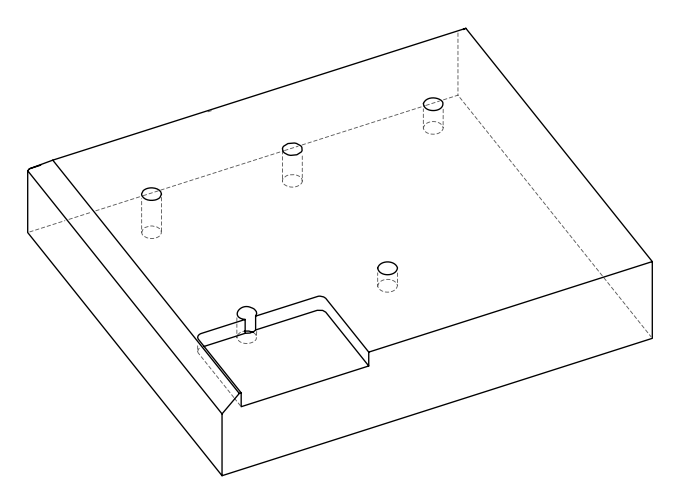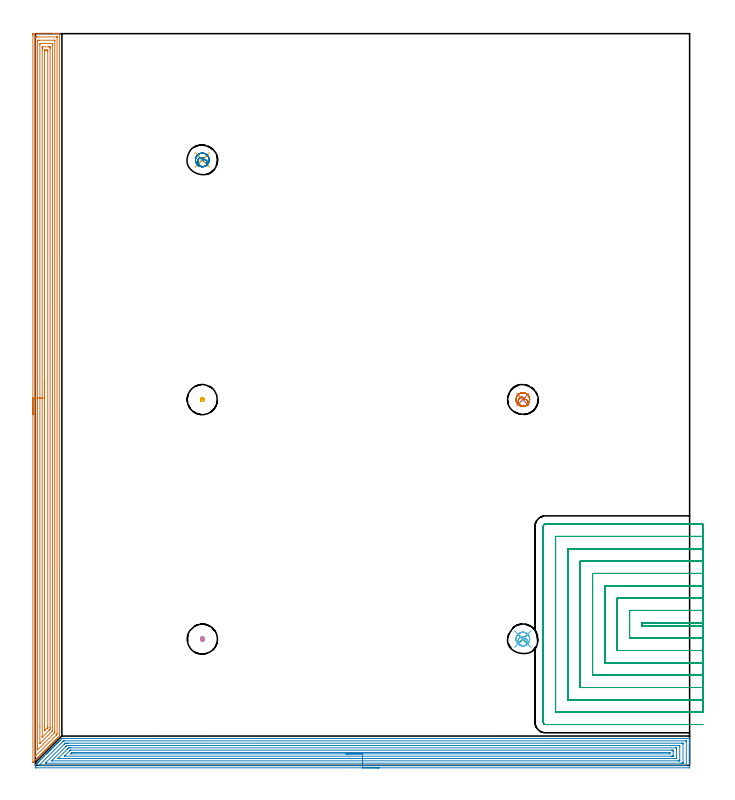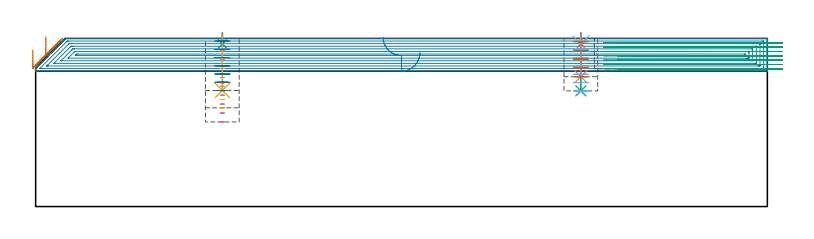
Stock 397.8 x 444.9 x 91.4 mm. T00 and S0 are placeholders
(PLAN: 14 operations, 5 tool changes, 87.5 min)
(1 AREA_MILL | FG_CHAMFER_SURFACE | UGT0205_001 | 21.2 min | 57630 mm3)
(2 AREA_MILL_1 | FG_CHAMFER_SURFACE_1 | UGT0205_001 | 22.11 min | 61441 mm3)
(3 MILL_OPEN_POCKET | POCKET_OPEN | NXT0201_010 | Follow Part, ap 2.5, ae 75% | 39.33 min | 204282 mm3)
(4 MILL_BLIND_HOLE_FROM_SOLID_MATERIAL | STEP1POCKET | NXT0201_012 | Spiral | 0.44 min | 11936 mm3)
(5 MILL_BLIND_HOLE_FROM_SOLID_MATERIAL_1 | STEP1POCKET_2 | NXT0201_012 | Spiral | 0.4 min | 9919 mm3)
(6 SPOT_DRILL | STEP1POCKET_1 | NXT0321_9005460120000 | 0.05 min | 181 mm3)
(7 SPOT_DRILL_1 | STEP1POCKET_3 | NXT0321_9005460120000 | 0.05 min | 185 mm3)
(8 SPOT_DRILL_2 | STEP1POCKET_4 | NXT0321_9005460120000 | 0.05 min | 170 mm3)
(9 DRILL_BLIND_HOLE_INTO_CENTER | STEP1POCKET_1 | NXT0301_128 | 0.12 min | 2894 mm3)
(10 DRILL_BLIND_HOLE_INTO_CENTER_1 | STEP1POCKET_3 | NXT0301_128 | 0.09 min | 2062 mm3)
(11 DRILL_BLIND_HOLE_INTO_CENTER_2 | STEP1POCKET_4 | NXT0301_128 | 0.12 min | 2878 mm3)
(12 MILL_ROUGH_BLIND_HOLE_CONTOUR | STEP1POCKET_1 | NXT0201_010 | Spiral | 1.28 min | 4190 mm3)
(13 MILL_ROUGH_BLIND_HOLE_CONTOUR_1 | STEP1POCKET_3 | NXT0201_010 | Spiral | 0.92 min | 3239 mm3)
(14 MILL_ROUGH_BLIND_HOLE_CONTOUR_2 | STEP1POCKET_4 | NXT0201_010 | Spiral | 1.28 min | 4362 mm3)
(TOOL UGT0205_001 | Chamfer Mill 20 x 3 x 45 deg. | D20 FL50 Z2)
(TOOL NXT0201_010 | ENDMILL 10mm [2P460-1000-NA 1630] | D10 FL30 Z6)
(TOOL NXT0201_012 | ENDMILL 16mm [2P460-1600-NA 1630] | D16 FL38 Z6)
(TOOL NXT0321_9005460120000 | NC Spot Drill, 142deg, 12mm, Carbide, Uncoated | D12 PA142 FL30 Z2)
(TOOL NXT0301_128 | Carbide Drill 12mm [861.1-1200-036A1-GP GC34] | D12 PA150 FL37.4 Z2)
(OP 1 AREA_MILL)
G17 G21 G94 G90
T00 M6
G54
G17 G0 G90 X-1.5 Y213.3 S1061 M3
G43 Z101.4 H0
Z85.3
G94 G1 Y213.338 Z84.428 F250.
Y213.452 Z83.564
Y213.641 Z82.712
Y213.903 Z81.88
Y214.237 Z81.074
Y214.64 Z80.3
Y215.108 Z79.564
Y215.639 Z78.872
Y216.229 Z78.229
Y216.872 Z77.64
Y217.564 Z77.108
Y218.3 Z76.64
Y219.074 Z76.237
Y219.88 Z75.903
Y220.712 Z75.641
Y221.563 Z75.452
Y222.428 Z75.338
Y223.3 Z75.3
Y443.917
X-1.499 Y444.288 Z75.301
X-1.494 Y444.804 Z75.303
X-1.492 Y444.892 Z75.306
X-0.982 Y444.9 Z75.815
X10.817 Z87.612
X11.424 Z88.218
X11.983 Z88.779
X12.31 Z89.106
X12.869 Z89.665
X13.196 Z89.991
X13.852 Z90.651
X14.218 Z91.017
X14.574 Y444.893 Z91.365
X14.597 Y444.89 Z91.388
X14.6 Y444.735 Z91.4
Y18.383
Y17.805 Z91.384
X14.527 Y17.727 Z91.327
X13.398 Y16.597 Z90.196
X12.951 Y16.151 Z89.75
X12.506 Y15.705 Z89.303
X12.059 Y15.258 Z88.858
X11.613 Y14.812 Z88.41
X11.056 Y14.255 Z87.855
X10.833 Y14.032 Z87.63
X10.72 Y13.919 Z87.518
X10.183 Y13.383 Z86.982
X9.947 Y13.145 Z86.744
X9.827 Y13.026 Z86.625
X9.31 Y12.51 Z86.109
X9.061 Y12.259 Z85.857
X8.934 Y12.133 Z85.732
X8.437 Y11.637 Z85.236
X8.175 Y11.373 Z84.971
X8.042 Y11.24 Z84.839
X7.564 Y10.764 Z84.364
X7.288 Y10.486 Z84.084
X6.696 Y9.896 Z83.496
X6.402 Y9.6 Z83.198
X5.812 Y9.011 Z82.612
X5.516 Y8.714 Z82.311
X4.915 Y8.115 Z81.715
X4.63 Y7.827 Z81.425
X4.022 Y7.222 Z80.822
X3.744 Y6.941 Z80.538
X3.056 Y6.256 Z79.856
X2.685 Y5.883 Z79.481
X2.143 Y5.343 Z78.943
X1.792 Y4.99 Z78.588
X1.229 Y4.429 Z78.029
X0.899 Y4.097 Z77.695
X0.316 Y3.516 Z77.115
X-0.392 Y2.808 Z76.408
X-1.334 Y1.865 Z75.463
X-1.426 Y1.777 Z75.372
X-1.491 Y1.716 Z75.306
X-1.498 Y1.828 Z75.302
X-1.499 Y1.865 Z75.301
X-1.5 Y223.3 Z75.3
X-0.086 Z76.714
Y442.492
X-0.084 Y442.723 Z76.716
X-0.082 Y442.833 Z76.718
X-0.079 Y442.88 Z76.721
X0.002 Y442.89 Z76.802
X0.397 Y442.898 Z77.197
X0.79 Y442.9 Z77.59
X1.282 Z78.082
X12.802 Z89.602
X13.051 Y442.898 Z89.851
X13.155 Y442.894 Z89.955
X13.172 Y442.891 Z89.972
X13.179 Y442.88 Z89.979
X13.182 Y442.83 Z89.982
X13.185 Y442.725 Z89.985
X13.186 Y442.513 Z89.986
Y19.287
X13.178 Y18.84 Z89.978
X12.963 Y18.618 Z89.763
X12.733 Y18.383 Z89.533
X0.067 Y5.718 Z76.867
X-0.03 Y5.626 Z76.77
X-0.061 Y5.6 Z76.739
X-0.079 Y5.592 Z76.721
X-0.086 Y5.883 Z76.714
Y223.3
X1.328 Z78.128
X1.329 Y439.824 Z78.129
X1.33 Y440.173 Z78.13
X1.334 Y440.717 Z78.134
X1.335 Y440.882 Z78.135
X1.5 Y440.895 Z78.3
X1.676 Y440.897 Z78.476
X2.381 Y440.9 Z79.181
X11.424 Y440.899 Z88.224
X11.606 Y440.897 Z88.406
X11.726 Y440.893 Z88.526
X11.765 Y440.89 Z88.565
X11.767 Y440.875 Z88.567
X11.769 Y440.834 Z88.569
X11.771 Y440.717 Z88.571
Y20.712
X11.77 Y20.169 Z88.57
X11.768 Y19.994 Z88.568
X11.765 Y19.908 Z88.565
X11.761 Y19.872 Z88.561
X11.741 Y19.85 Z88.541
X11.424 Y19.524 Z88.224
X1.354 Y9.454 Z78.154
X1.345 Y9.449 Z78.145
X1.34 Z78.14
X1.335 Y9.454 Z78.135
X1.333 Y9.477 Z78.133
X1.33 Y9.803 Z78.13
X1.329 Y10.347 Z78.129
X1.328 Y10.698 Z78.128
Y223.3
X2.743 Z79.543
Y438.038
X2.747 Y438.745 Z79.547
X2.75 Y438.849 Z79.55
X2.759 Y438.89 Z79.559
X2.807 Y438.892 Z79.607
X3.021 Y438.896 Z79.821
X3.448 Y438.9 Z80.248
X3.479 Z80.279
X9.683 Z86.483
X10.088 Y438.898 Z86.888
X10.291 Y438.893 Z87.091
X10.34 Y438.89 Z87.14
X10.351 Y438.883 Z87.151
X10.353 Y438.867 Z87.153
X10.355 Y438.802 Z87.155
X10.357 Y438.22 Z87.157
Y438.038
Y21.062
X10.356 Y20.973 Z87.156
X10.353 Y20.93 Z87.153
X10.351 Y20.912 Z87.151
X10.336 Y20.894 Z87.136
X10.224 Y20.775 Z87.024
X10.08 Y20.63 Z86.88
X2.899 Y13.447 Z79.699
X2.824 Y13.374 Z79.624
X2.756 Y13.311 Z79.556
X2.749 Y13.307 Z79.549
X2.748 Y13.308 Z79.548
X2.745 Y13.343 Z79.545
X2.744 Y13.397 Z79.544
X2.743 Y23.734 Z79.543
Y223.3
X4.157 Z80.957
Y435.539
X4.158 Y436.253 Z80.958
X4.159 Y436.429 Z80.959
X4.164 Y436.61 Z80.964
X4.18 Y436.89 Z80.98
X4.335 Y436.894 Z81.135
X4.58 Y436.899 Z81.38
X8.123 Y436.9 Z84.923
X8.765 Y436.898 Z85.565
X8.857 Y436.895 Z85.657
X8.913 Y436.89 Z85.713
X8.936 Y436.884 Z85.736
X8.938 Y436.789 Z85.738
X8.942 Y436.432 Z85.742
X8.943 Y436.253 Z85.743
Y436.074
Y22.848
X8.942 Y22.67 Z85.742
X8.936 Y21.955 Z85.736
X8.855 Y21.864 Z85.655
X8.765 Y21.768 Z85.565
X8.415 Y21.415 Z85.215
X8.064 Y21.062 Z84.864
X4.335 Y17.333 Z81.135
X4.256 Y17.257 Z81.056
X4.203 Y17.208 Z81.003
X4.168 Y17.177 Z80.968
X4.164 Y17.194 Z80.964
X4.161 Y17.311 Z80.961
X4.158 Y17.49 Z80.958
X4.157 Y17.669 Z80.957
Y223.3
X5.571 Z82.371
Y434.114
X5.572 Y434.467 Z82.372
X5.575 Y434.737 Z82.375
X5.578 Y434.87 Z82.378
X5.583 Y434.89 Z82.383
X5.616 Y434.894 Z82.416
X5.679 Y434.898 Z82.479
X6.107 Y434.9 Z82.907
X6.563 Z83.363
X6.993 Y434.899 Z83.793
X7.454 Y434.896 Z84.254
X7.514 Y434.89 Z84.314
X7.522 Y434.827 Z84.322
X7.525 Y434.467 Z84.325
X7.528 Y433.927 Z84.328
X7.529 Y23.741 Z84.329
X7.527 Y23.203 Z84.327
X7.524 Y23.025 Z84.324
X7.522 Y22.985 Z84.322
X7.492 Y22.951 Z84.292
X7.398 Y22.848 Z84.198
X7.196 Y22.644 Z83.996
X6.993 Y22.441 Z83.793
X6.107 Y21.555 Z82.907
X5.861 Y21.31 Z82.661
X5.611 Y21.062 Z82.411
X5.6 Y21.059 Z82.4
X5.578 Y21.062 Z82.378
X5.577 Y21.114 Z82.377
X5.572 Y21.6 Z82.372
X5.571 Y21.955 Z82.371
Y22.495
Y223.3
Y224.171 Z82.409
Y225.036 Z82.523
Y225.888 Z82.712
Y226.72 Z82.974
Y227.526 Z83.308
Y228.3 Z83.711
Y229.036 Z84.18
Y229.728 Z84.711
Y230.371 Z85.3
Y230.96 Z85.943
Y231.491 Z86.635
Y231.96 Z87.371
Y232.363 Z88.145
Y232.697 Z88.951
Y232.959 Z89.783
Y233.148 Z90.635
Y233.262 Z91.5
Y233.3 Z92.371
G0 Z101.4
M5
M2
(OP 2 AREA_MILL_1)
G17 G21 G94 G90
T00 M6
G54
G17 G0 G90 X208.9 Y-1.5 S1061 M3
G43 Z101.4 H0
Z83.6
G94 G1 X208.862 Z82.728 F250.
X208.748 Z81.864
X208.559 Z81.012
X208.297 Z80.18
X207.963 Z79.374
X207.56 Z78.6
X207.092 Z77.864
X206.56 Z77.172
X205.971 Z76.529
X205.328 Z75.94
X204.636 Z75.408
X203.9 Z74.94
X203.126 Z74.537
X202.32 Z74.203
X201.488 Z73.941
X200.636 Z73.752
X199.772 Z73.638
X198.9 Z73.6
X0.616
X0.419 Y-1.499 Z73.601
X0.169 Y-1.496 Z73.604
X0.002 Y-1.491 Z73.605
X0. Y-1.338 Z73.758
Y-1.171 Z73.924
Y-1.004 Z74.091
Y-0.179 Z74.92
X0.001 Y0.192 Z75.289
X0.02 Y0.221 Z75.319
X0.42 Y0.62 Z75.72
X0.564 Y0.765 Z75.862
X0.616 Y0.816 Z75.915
X0.807 Y1.008 Z76.106
X0.859 Y1.06 Z76.157
X0.913 Y1.114 Z76.213
X1.099 Y1.3 Z76.399
X1.154 Y1.355 Z76.452
X1.211 Y1.411 Z76.51
X1.391 Y1.592 Z76.691
X1.448 Y1.65 Z76.747
X1.745 Y1.945 Z77.045
X2.402 Y2.602 Z77.701
X3.295 Y3.495 Z78.595
X4.188 Y4.389 Z79.488
X5.081 Y5.282 Z80.381
X6.757 Y6.958 Z82.056
X6.868 Y7.07 Z82.166
X7.211 Y7.411 Z82.511
X7.411 Y7.612 Z82.711
X7.641 Y7.842 Z82.94
X7.761 Y7.963 Z83.059
X8.131 Y8.331 Z83.431
X8.28 Y8.48 Z83.58
X8.819 Y9.022 Z84.116
X9.101 Y9.301 Z84.401
X9.148 Y9.348 Z84.448
X9.704 Y9.906 Z85.001
X9.994 Y10.194 Z85.294
X10.589 Y10.791 Z85.886
X10.884 Y11.084 Z86.184
X11.474 Y11.676 Z86.771
X11.81 Y12.01 Z87.11
X12.358 Y12.56 Z87.656
X12.73 Y12.93 Z88.03
X13.243 Y13.445 Z88.541
X13.835 Y14.035 Z89.134
X14.013 Y14.214 Z89.312
X14.128 Y14.33 Z89.426
X14.719 Y14.919 Z90.019
X14.906 Y15.107 Z90.205
X15.013 Y15.214 Z90.311
X16.049 Y16.248 Z91.348
X16.105 Y16.298 Z91.385
X16.693 Y16.3 Z91.4
X397.631
X397.79 Y16.297 Z91.388
X397.792 Y16.281 Z91.372
X397.8 Y15.925 Z91.024
Y15.589 Z90.688
Y14.919 Z90.014
Y13.7 Z88.797
Y13.15 Z88.244
Y1.276 Z76.374
Y-1.004 Z74.093
X397.797 Y-1.282 Z73.816
X397.79 Y-1.492 Z73.606
X397.578 Y-1.499 Z73.599
X198.9 Y-1.5 Z73.6
Y-0.086 Z75.014
X2.368
X2.234 Y-0.082 Z75.018
X2.182 Y-0.079 Z75.021
X2.188 Y-0.067 Z75.033
X2.204 Y-0.048 Z75.052
X2.265 Y0.016 Z75.116
X2.329 Y0.079 Z75.179
X16.693 Y14.442 Z89.542
X16.938 Y14.676 Z89.776
X17.161 Y14.879 Z89.979
X17.586 Y14.885 Z89.985
X17.62 Y14.886 Z89.986
X395.398 Y14.885 Z89.985
X395.433
X395.79 Y14.87 Z89.97
X395.795 Y14.762 Z89.862
X395.799 Y14.522 Z89.622
Y0.368 Z75.468
X395.793 Y-0.031 Z75.069
X395.79 Y-0.078 Z75.022
X395.773 Y-0.081 Z75.019
X395.72 Y-0.084 Z75.016
X395.613 Y-0.086 Z75.014
X395.398
X198.9
Y1.328 Z76.428
X6.868 Y1.329 Z76.429
X6.298
X6.204 Y1.331 Z76.431
X6.14 Y1.335 Z76.435
X6.053 Y1.342 Z76.442
X6.114 Y1.41 Z76.51
X6.164 Y1.462 Z76.562
X6.349 Y1.65 Z76.75
X6.607 Y1.908 Z77.008
X17.719 Y13.019 Z88.119
X17.852 Y13.15 Z88.25
X18.169 Y13.457 Z88.557
X18.479 Y13.464 Z88.564
X19.05 Y13.47 Z88.57
X19.372 Y13.471 Z88.571
X19.941
X392.719
X393.289 Y13.47 Z88.57
X393.612 Y13.467 Z88.567
X393.719 Y13.464 Z88.564
X393.79 Y13.455 Z88.555
X393.794 Y13.336 Z88.436
X393.798 Y13.15 Z88.25
X393.8 Y12.964 Z88.064
X393.799 Y1.464 Z76.564
X393.796 Y1.401 Z76.501
X393.79 Y1.353 Z76.453
X393.786 Y1.335 Z76.435
X393.773 Y1.334 Z76.434
X393.612 Y1.331 Z76.431
X393.043 Y1.329 Z76.429
X392.719 Y1.328 Z76.428
X198.9
Y2.743 Z77.843
X10.44
X10.228 Y2.745 Z77.845
X9.974 Y2.75 Z77.85
X9.917 Y2.758 Z77.858
X9.957 Y2.802 Z77.902
X10.011 Y2.86 Z77.96
X10.06 Y2.911 Z78.011
X10.251 Y3.102 Z78.202
X18.529 Y11.381 Z86.481
X18.95 Y11.799 Z86.899
X19.094 Y11.938 Z87.038
X19.208 Y12.047 Z87.147
X19.372 Y12.051 Z87.151
X19.585 Y12.055 Z87.155
X20.265 Y12.057 Z87.157
X20.476
X391.143
X391.687 Y12.055 Z87.155
X391.743 Y12.054 Z87.154
X391.78 Y12.051 Z87.151
X391.79 Y12.044 Z87.144
X391.792 Y12.021 Z87.121
X391.797 Y11.817 Z86.917
X391.8 Y11.406 Z86.506
Y3.419 Z78.519
X391.796 Y2.989 Z78.089
X391.792 Y2.775 Z77.875
X391.79 Y2.753 Z77.853
X391.771 Y2.75 Z77.85
X391.713 Y2.746 Z77.846
X391.614 Y2.744 Z77.844
X390.932 Y2.743 Z77.843
X390.722
X198.9
Y4.157 Z79.257
X14.161
X14.013 Y4.158 Z79.258
X13.865 Y4.161 Z79.261
X13.784 Y4.164 Z79.264
X13.853 Y4.246 Z79.346
X13.905 Y4.304 Z79.404
X13.958 Y4.359 Z79.459
X14.013 Y4.415 Z79.515
X19.372 Y9.774 Z84.874
X19.736 Y10.136 Z85.236
X20.101 Y10.496 Z85.596
X20.185 Y10.575 Z85.675
X20.265 Y10.636 Z85.736
X21.011 Y10.642 Z85.742
X21.159 Y10.643 Z85.743
X389.146
X389.78 Y10.636 Z85.736
X389.79 Y10.588 Z85.688
X389.793 Y10.496 Z85.596
X389.799 Y9.849 Z84.949
Y4.304 Z79.404
X389.797 Y4.223 Z79.323
X389.794 Y4.183 Z79.283
X389.791 Y4.168 Z79.268
X389.738 Y4.164 Z79.264
X389.443 Y4.159 Z79.259
X389.294 Y4.157 Z79.257
X198.9
Y5.571 Z80.671
X17.81 Y5.572 Z80.672
X17.703 Y5.574 Z80.674
X17.651 Y5.577 Z80.677
X17.639 Y5.579 Z80.679
X17.645 Y5.588 Z80.688
X17.698 Y5.646 Z80.746
X17.855 Y5.806 Z80.906
X20.966 Y8.918 Z84.018
X21.159 Y9.109 Z84.209
X21.266 Y9.208 Z84.308
X21.284 Y9.222 Z84.322
X21.304 Y9.225 Z84.325
X21.352 Y9.227 Z84.327
X21.545 Y9.228 Z84.328
X386.853
X387.36 Y9.226 Z84.326
X387.753 Y9.222 Z84.322
X387.79 Y9.219 Z84.319
X387.796 Y9.18 Z84.28
X387.799 Y8.727 Z83.827
X387.8 Y8.291 Z83.391
X387.798 Y6.073 Z81.173
X387.795 Y5.642 Z80.742
X387.79 Y5.581 Z80.681
X387.739 Y5.578 Z80.678
X387.613 Y5.575 Z80.675
X387.36 Y5.572 Z80.672
X386.973 Y5.571 Z80.671
X386.466
X198.9
Y6.985 Z82.085
X22.023 Y6.986 Z82.086
X21.654 Y6.992 Z82.092
X21.507 Y6.998 Z82.098
X21.546 Y7.04 Z82.14
X21.753 Y7.253 Z82.353
X21.968 Y7.47 Z82.57
X22.052 Y7.554 Z82.654
X22.198 Y7.697 Z82.797
X22.249 Y7.744 Z82.844
X22.322 Y7.808 Z82.908
X22.973 Y7.815 Z82.915
X385.602 Y7.814 Z82.914
X385.768 Y7.808 Z82.908
X385.79 Y7.754 Z82.854
X385.794 Y7.732 Z82.832
X385.799 Y7.619 Z82.719
X385.794 Y7.288 Z82.388
X385.79 Y7.176 Z82.276
X385.773 Y6.992 Z82.092
X385.517 Y6.985 Z82.085
X198.9
X198.028 Z82.123
X197.163 Z82.237
X196.312 Z82.426
X195.48 Z82.688
X194.674 Z83.022
X193.9 Z83.425
X193.164 Z83.894
X192.472 Z84.425
X191.829 Z85.014
X191.24 Z85.657
X190.708 Z86.35
X190.24 Z87.085
X189.837 Z87.859
X189.503 Z88.665
X189.241 Z89.497
X189.052 Z90.349
X188.938 Z91.214
X188.9 Z92.085
G0 Z101.4
M5
M2
(OP 3 MILL_OPEN_POCKET)
G17 G21 G94 G90
T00 M6
G54
G17 G0 G90 X405.8 Y86.7 S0 M3
G43 Z101.4 H1
Z89.043
G94 G1 X402.8 F250.
X368.8 F500.
Y84.8
X402.8
X405.8 F250.
Y94.2
X402.8
X361.3 F500.
Y77.3
X402.8
X405.8 F250.
Y101.7
X402.8
X353.8 F500.
Y69.8
X402.8
X405.8 F250.
Y109.2
X402.8
X346.3 F500.
Y62.3
X402.8
X405.8 F250.
Y116.7
X402.8
X338.8 F500.
Y54.8
X402.8
X405.8 F250.
Y124.2
X402.8
X331.3 F500.
Y47.3
X402.8
X405.8 F250.
Y131.7
X402.8
X323.8 F500.
Y39.8
X402.8
X405.8 F250.
Y139.2
X402.8
X316.3 F500.
Y32.3
X402.8
X405.8 F250.
Y146.7
X402.8
X310.2 F500.
G3 X308.8 Y145.3 R1.4
G1 Y26.2
G3 X310.2 Y24.8 R1.4
G1 X402.8
X405.8 F250.
G0 Y86.7 Z86.686
G1 X402.8
X368.8 F500.
Y84.8
X402.8
X405.8 F250.
Y94.2
X402.8
X361.3 F500.
Y77.3
X402.8
X405.8 F250.
Y101.7
X402.8
X353.8 F500.
Y69.8
X402.8
X405.8 F250.
Y109.2
X402.8
X346.3 F500.
Y62.3
X402.8
X405.8 F250.
Y116.7
X402.8
X338.8 F500.
Y54.8
X402.8
X405.8 F250.
Y124.2
X402.8
X331.3 F500.
Y47.3
X402.8
X405.8 F250.
Y131.7
X402.8
X323.8 F500.
Y39.8
X402.8
X405.8 F250.
Y139.2
X402.8
X316.3 F500.
Y32.3
X402.8
X405.8 F250.
Y146.7
X402.8
X310.2 F500.
G3 X308.8 Y145.3 R1.4
G1 Y26.2
G3 X310.2 Y24.8 R1.4
G1 X402.8
X405.8 F250.
G0 Y86.7 Z84.329
G1 X402.8
X368.8 F500.
Y84.8
X402.8
X405.8 F250.
Y94.2
X402.8
X361.3 F500.
Y77.3
X402.8
X405.8 F250.
Y101.7
X402.8
X353.8 F500.
Y69.8
X402.8
X405.8 F250.
Y109.2
X402.8
X346.3 F500.
Y62.3
X402.8
X405.8 F250.
Y116.7
X402.8
X338.8 F500.
Y54.8
X402.8
X405.8 F250.
Y124.2
X402.8
X331.3 F500.
Y47.3
X402.8
X405.8 F250.
Y131.7
X402.8
X323.8 F500.
Y39.8
X402.8
X405.8 F250.
Y139.2
X402.8
X316.3 F500.
Y32.3
X402.8
X405.8 F250.
Y146.7
X402.8
X310.2 F500.
G3 X308.8 Y145.3 R1.4
G1 Y26.2
G3 X310.2 Y24.8 R1.4
G1 X402.8
X405.8 F250.
G0 Y86.7 Z81.971
G1 X402.8
X368.8 F500.
Y84.8
X402.8
X405.8 F250.
Y94.2
X402.8
X361.3 F500.
Y77.3
X402.8
X405.8 F250.
Y101.7
X402.8
X353.8 F500.
Y69.8
X402.8
X405.8 F250.
Y109.2
X402.8
X346.3 F500.
Y62.3
X402.8
X405.8 F250.
Y116.7
X402.8
X338.8 F500.
Y54.8
X402.8
X405.8 F250.
Y124.2
X402.8
X331.3 F500.
Y47.3
X402.8
X405.8 F250.
Y131.7
X402.8
X323.8 F500.
Y39.8
X402.8
X405.8 F250.
Y139.2
X402.8
X316.3 F500.
Y32.3
X402.8
X405.8 F250.
Y146.7
X402.8
X310.2 F500.
G3 X308.8 Y145.3 R1.4
G1 Y26.2
G3 X310.2 Y24.8 R1.4
G1 X402.8
X405.8 F250.
G0 Y86.7 Z79.614
G1 X402.8
X368.8 F500.
Y84.8
X402.8
X405.8 F250.
Y94.2
X402.8
X361.3 F500.
Y77.3
X402.8
X405.8 F250.
Y101.7
X402.8
X353.8 F500.
Y69.8
X402.8
X405.8 F250.
Y109.2
X402.8
X346.3 F500.
Y62.3
X402.8
X405.8 F250.
Y116.7
X402.8
X338.8 F500.
Y54.8
X402.8
X405.8 F250.
Y124.2
X402.8
X331.3 F500.
Y47.3
X402.8
X405.8 F250.
Y131.7
X402.8
X323.8 F500.
Y39.8
X402.8
X405.8 F250.
Y139.2
X402.8
X316.3 F500.
Y32.3
X402.8
X405.8 F250.
Y146.7
X402.8
X310.2 F500.
G3 X308.8 Y145.3 R1.4
G1 Y26.2
G3 X310.2 Y24.8 R1.4
G1 X402.8
X405.8 F250.
G0 Y86.7 Z77.257
G1 X402.8
X368.8 F500.
Y84.8
X402.8
X405.8 F250.
Y94.2
X402.8
X361.3 F500.
Y77.3
X402.8
X405.8 F250.
Y101.7
X402.8
X353.8 F500.
Y69.8
X402.8
X405.8 F250.
Y109.2
X402.8
X346.3 F500.
Y62.3
X402.8
X405.8 F250.
Y116.7
X402.8
X338.8 F500.
Y54.8
X402.8
X405.8 F250.
Y124.2
X402.8
X331.3 F500.
Y47.3
X402.8
X405.8 F250.
Y131.7
X402.8
X323.8 F500.
Y39.8
X402.8
X405.8 F250.
Y139.2
X402.8
X316.3 F500.
Y32.3
X402.8
X405.8 F250.
Y146.7
X402.8
X310.2 F500.
G3 X308.8 Y145.3 R1.4
G1 Y26.2
G3 X310.2 Y24.8 R1.4
G1 X402.8
X405.8 F250.
G0 Y86.7 Z74.9
G1 X402.8
X368.8 F500.
Y84.8
X402.8
X405.8 F250.
Y94.2
X402.8
X361.3 F500.
Y77.3
X402.8
X405.8 F250.
Y101.7
X402.8
X353.8 F500.
Y69.8
X402.8
X405.8 F250.
Y109.2
X402.8
X346.3 F500.
Y62.3
X402.8
X405.8 F250.
Y116.7
X402.8
X338.8 F500.
Y54.8
X402.8
X405.8 F250.
Y124.2
X402.8
X331.3 F500.
Y47.3
X402.8
X405.8 F250.
Y131.7
X402.8
X323.8 F500.
Y39.8
X402.8
X405.8 F250.
Y139.2
X402.8
X316.3 F500.
Y32.3
X402.8
X405.8 F250.
Y146.7
X402.8
X310.2 F500.
G3 X308.8 Y145.3 R1.4
G1 Y26.2
G3 X310.2 Y24.8 R1.4
G1 X402.8
X405.8 F250.
G0 Z101.4
M5
M2
(OP 4 MILL_BLIND_HOLE_FROM_SOLID_MATERIAL)
G17 G21 G94 G90
T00 M6
G54
G17 G0 G90 X101.5 Y76.8 S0 M3
G43 Z101.4 H1
Z89.56
G94 G3 X102.075 Y77.375 R0.575 F250.
X101.5 Y77.95 R0.575
X100.35 Y76.8 R1.15
X101.5 Y77.95 R-1.15
X100.925 Y77.375 R0.575
X101.5 Y76.8 R0.575
G0 Z84.72
G3 X102.075 Y77.375 R0.575
X101.5 Y77.95 R0.575
X100.35 Y76.8 R1.15
X101.5 Y77.95 R-1.15
X100.925 Y77.375 R0.575
X101.5 Y76.8 R0.575
G0 Z79.88
G3 X102.075 Y77.375 R0.575
X101.5 Y77.95 R0.575
X100.35 Y76.8 R1.15
X101.5 Y77.95 R-1.15
X100.925 Y77.375 R0.575
X101.5 Y76.8 R0.575
G0 Z75.04
G3 X102.075 Y77.375 R0.575
X101.5 Y77.95 R0.575
X100.35 Y76.8 R1.15
X101.5 Y77.95 R-1.15
X100.925 Y77.375 R0.575
X101.5 Y76.8 R0.575
G0 Z70.2
G3 X102.075 Y77.375 R0.575
X101.5 Y77.95 R0.575
X100.35 Y76.8 R1.15
X101.5 Y77.95 R-1.15
X100.925 Y77.375 R0.575
X101.5 Y76.8 R0.575
G0 Z65.36
G3 X102.075 Y77.375 R0.575
X101.5 Y77.95 R0.575
X100.35 Y76.8 R1.15
X101.5 Y77.95 R-1.15
X100.925 Y77.375 R0.575
X101.5 Y76.8 R0.575
G0 Z60.52
G3 X102.075 Y77.375 R0.575
X101.5 Y77.95 R0.575
X100.35 Y76.8 R1.15
X101.5 Y77.95 R-1.15
X100.925 Y77.375 R0.575
X101.5 Y76.8 R0.575
G0 Z55.68
G3 X102.075 Y77.375 R0.575
X101.5 Y77.95 R0.575
X100.35 Y76.8 R1.15
X101.5 Y77.95 R-1.15
X100.925 Y77.375 R0.575
X101.5 Y76.8 R0.575
G0 Z50.84
G3 X102.075 Y77.375 R0.575
X101.5 Y77.95 R0.575
X100.35 Y76.8 R1.15
X101.5 Y77.95 R-1.15
X100.925 Y77.375 R0.575
X101.5 Y76.8 R0.575
G0 Z46.
G3 X102.075 Y77.375 R0.575
X101.5 Y77.95 R0.575
X100.35 Y76.8 R1.15
X101.5 Y77.95 R-1.15
X100.925 Y77.375 R0.575
X101.5 Y76.8 R0.575
G0 Z101.4
M5
M2
(OP 5 MILL_BLIND_HOLE_FROM_SOLID_MATERIAL_1)
G17 G21 G94 G90
T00 M6
G54
G17 G0 G90 X101.5 Y222.4 S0 M3
G43 Z101.4 H1
Z89.878
G94 G3 X102.075 Y222.975 R0.575 F250.
X101.5 Y223.55 R0.575
X100.35 Y222.4 R1.15
X101.5 Y223.55 R-1.15
X100.925 Y222.975 R0.575
X101.5 Y222.4 R0.575
G0 Z85.356
G3 X102.075 Y222.975 R0.575
X101.5 Y223.55 R0.575
X100.35 Y222.4 R1.15
X101.5 Y223.55 R-1.15
X100.925 Y222.975 R0.575
X101.5 Y222.4 R0.575
G0 Z80.833
G3 X102.075 Y222.975 R0.575
X101.5 Y223.55 R0.575
X100.35 Y222.4 R1.15
X101.5 Y223.55 R-1.15
X100.925 Y222.975 R0.575
X101.5 Y222.4 R0.575
G0 Z76.311
G3 X102.075 Y222.975 R0.575
X101.5 Y223.55 R0.575
X100.35 Y222.4 R1.15
X101.5 Y223.55 R-1.15
X100.925 Y222.975 R0.575
X101.5 Y222.4 R0.575
G0 Z71.789
G3 X102.075 Y222.975 R0.575
X101.5 Y223.55 R0.575
X100.35 Y222.4 R1.15
X101.5 Y223.55 R-1.15
X100.925 Y222.975 R0.575
X101.5 Y222.4 R0.575
G0 Z67.267
G3 X102.075 Y222.975 R0.575
X101.5 Y223.55 R0.575
X100.35 Y222.4 R1.15
X101.5 Y223.55 R-1.15
X100.925 Y222.975 R0.575
X101.5 Y222.4 R0.575
G0 Z62.744
G3 X102.075 Y222.975 R0.575
X101.5 Y223.55 R0.575
X100.35 Y222.4 R1.15
X101.5 Y223.55 R-1.15
X100.925 Y222.975 R0.575
X101.5 Y222.4 R0.575
G0 Z58.222
G3 X102.075 Y222.975 R0.575
X101.5 Y223.55 R0.575
X100.35 Y222.4 R1.15
X101.5 Y223.55 R-1.15
X100.925 Y222.975 R0.575
X101.5 Y222.4 R0.575
G0 Z53.7
G3 X102.075 Y222.975 R0.575
X101.5 Y223.55 R0.575
X100.35 Y222.4 R1.15
X101.5 Y223.55 R-1.15
X100.925 Y222.975 R0.575
X101.5 Y222.4 R0.575
G0 Z101.4
M5
M2
(OP 6 SPOT_DRILL)
G17 G21 G94 G90
T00 M6
G54
G17 G0 G90 X296.4 Y76.8 S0 M3
G43 Z101.4 H0
G94 G81 G98 Z88.4 F250. R94.4
G80
M5
M2
(OP 7 SPOT_DRILL_1)
G17 G21 G94 G90
T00 M6
G54
G17 G0 G90 X296.4 Y222.4 S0 M3
G43 Z101.4 H0
G94 G81 G98 Z88.4 F250. R94.4
G80
M5
M2
(OP 8 SPOT_DRILL_2)
G17 G21 G94 G90
T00 M6
G54
G17 G0 G90 X101.5 Y368.1 S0 M3
G43 Z101.4 H0
G94 G81 G98 Z88.4 F250. R94.4
G80
M5
M2
(OP 9 DRILL_BLIND_HOLE_INTO_CENTER)
G17 G21 G94 G90
T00 M6
G54
G17 G0 G90 X296.4 Y76.8 S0 M3
G43 Z101.4 H1
G94 G81 G98 Z62.9 F250. R93.4
G80
M5
M2
(OP 10 DRILL_BLIND_HOLE_INTO_CENTER_1)
G17 G21 G94 G90
T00 M6
G54
G17 G0 G90 X296.4 Y222.4 S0 M3
G43 Z101.4 H1
G94 G81 G98 Z70.6 F250. R93.4
G80
M5
M2
(OP 11 DRILL_BLIND_HOLE_INTO_CENTER_2)
G17 G21 G94 G90
T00 M6
G54
G17 G0 G90 X101.5 Y368.1 S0 M3
G43 Z101.4 H1
G94 G81 G98 Z63.1 F250. R93.4
G80
M5
M2
(OP 12 MILL_ROUGH_BLIND_HOLE_CONTOUR)
G17 G21 G94 G90
T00 M6
G54
G17 G0 G90 X296.4 Y76.8 S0 M3
G43 Z101.4 H1
Z89.9
G94 G3 X296.728 Y78.001 R0.645 F250.
X294.614 Y77.856 R1.871
X294.184 Y73.994 R2.736
X298.399 Y73.163 R3.345
X300.037 Y78.799 R4.15
X298.399 Y73.163 R-4.15
X299.218 Y75.981 R2.075
X296.4 Y76.8 R2.075
G0 Z85.4
G3 X296.728 Y78.001 R0.645
X294.614 Y77.856 R1.871
X294.184 Y73.994 R2.736
X298.399 Y73.163 R3.345
X300.037 Y78.799 R4.15
X298.399 Y73.163 R-4.15
X299.218 Y75.981 R2.075
X296.4 Y76.8 R2.075
G0 Z80.9
G3 X296.728 Y78.001 R0.645
X294.614 Y77.856 R1.871
X294.184 Y73.994 R2.736
X298.399 Y73.163 R3.345
X300.037 Y78.799 R4.15
X298.399 Y73.163 R-4.15
X299.218 Y75.981 R2.075
X296.4 Y76.8 R2.075
G0 Z76.4
G3 X296.728 Y78.001 R0.645
X294.614 Y77.856 R1.871
X294.184 Y73.994 R2.736
X298.399 Y73.163 R3.345
X300.037 Y78.799 R4.15
X298.399 Y73.163 R-4.15
X299.218 Y75.981 R2.075
X296.4 Y76.8 R2.075
G0 Z71.9
G3 X296.728 Y78.001 R0.645
X294.614 Y77.856 R1.871
X294.184 Y73.994 R2.736
X298.399 Y73.163 R3.345
X300.037 Y78.799 R4.15
X298.399 Y73.163 R-4.15
X299.218 Y75.981 R2.075
X296.4 Y76.8 R2.075
G0 Z67.4
G3 X296.728 Y78.001 R0.645
X294.614 Y77.856 R1.871
X294.184 Y73.994 R2.736
X298.399 Y73.163 R3.345
X300.037 Y78.799 R4.15
X298.399 Y73.163 R-4.15
X299.218 Y75.981 R2.075
X296.4 Y76.8 R2.075
G0 Z62.9
G3 X296.728 Y78.001 R0.645
X294.614 Y77.856 R1.871
X294.184 Y73.994 R2.736
X298.399 Y73.163 R3.345
X300.037 Y78.799 R4.15
X298.399 Y73.163 R-4.15
X299.218 Y75.981 R2.075
X296.4 Y76.8 R2.075
G0 Z101.4
M5
M2
(OP 13 MILL_ROUGH_BLIND_HOLE_CONTOUR_1)
G17 G21 G94 G90
T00 M6
G54
G17 G0 G90 X296.4 Y222.4 S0 M3
G43 Z101.4 H1
Z89.64
G94 G3 X296.728 Y223.601 R0.645 F250.
X294.614 Y223.456 R1.871
X294.184 Y219.594 R2.736
X298.399 Y218.763 R3.345
X300.037 Y224.399 R4.15
X298.399 Y218.763 R-4.15
X299.218 Y221.581 R2.075
X296.4 Y222.4 R2.075
G0 Z84.88
G3 X296.728 Y223.601 R0.645
X294.614 Y223.456 R1.871
X294.184 Y219.594 R2.736
X298.399 Y218.763 R3.345
X300.037 Y224.399 R4.15
X298.399 Y218.763 R-4.15
X299.218 Y221.581 R2.075
X296.4 Y222.4 R2.075
G0 Z80.12
G3 X296.728 Y223.601 R0.645
X294.614 Y223.456 R1.871
X294.184 Y219.594 R2.736
X298.399 Y218.763 R3.345
X300.037 Y224.399 R4.15
X298.399 Y218.763 R-4.15
X299.218 Y221.581 R2.075
X296.4 Y222.4 R2.075
G0 Z75.36
G3 X296.728 Y223.601 R0.645
X294.614 Y223.456 R1.871
X294.184 Y219.594 R2.736
X298.399 Y218.763 R3.345
X300.037 Y224.399 R4.15
X298.399 Y218.763 R-4.15
X299.218 Y221.581 R2.075
X296.4 Y222.4 R2.075
G0 Z70.6
G3 X296.728 Y223.601 R0.645
X294.614 Y223.456 R1.871
X294.184 Y219.594 R2.736
X298.399 Y218.763 R3.345
X300.037 Y224.399 R4.15
X298.399 Y218.763 R-4.15
X299.218 Y221.581 R2.075
X296.4 Y222.4 R2.075
G0 Z101.4
M5
M2
(OP 14 MILL_ROUGH_BLIND_HOLE_CONTOUR_2)
G17 G21 G94 G90
T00 M6
G54
G17 G0 G90 X101.5 Y368.1 S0 M3
G43 Z101.4 H1
Z89.929
G94 G3 X101.828 Y369.301 R0.645 F250.
X99.714 Y369.156 R1.871
X99.284 Y365.294 R2.736
X103.499 Y364.463 R3.345
X105.137 Y370.099 R4.15
X103.499 Y364.463 R-4.15
X104.318 Y367.281 R2.075
X101.5 Y368.1 R2.075
G0 Z85.457
G3 X101.828 Y369.301 R0.645
X99.714 Y369.156 R1.871
X99.284 Y365.294 R2.736
X103.499 Y364.463 R3.345
X105.137 Y370.099 R4.15
X103.499 Y364.463 R-4.15
X104.318 Y367.281 R2.075
X101.5 Y368.1 R2.075
G0 Z80.986
G3 X101.828 Y369.301 R0.645
X99.714 Y369.156 R1.871
X99.284 Y365.294 R2.736
X103.499 Y364.463 R3.345
X105.137 Y370.099 R4.15
X103.499 Y364.463 R-4.15
X104.318 Y367.281 R2.075
X101.5 Y368.1 R2.075
G0 Z76.514
G3 X101.828 Y369.301 R0.645
X99.714 Y369.156 R1.871
X99.284 Y365.294 R2.736
X103.499 Y364.463 R3.345
X105.137 Y370.099 R4.15
X103.499 Y364.463 R-4.15
X104.318 Y367.281 R2.075
X101.5 Y368.1 R2.075
G0 Z72.043
G3 X101.828 Y369.301 R0.645
X99.714 Y369.156 R1.871
X99.284 Y365.294 R2.736
X103.499 Y364.463 R3.345
X105.137 Y370.099 R4.15
X103.499 Y364.463 R-4.15
X104.318 Y367.281 R2.075
X101.5 Y368.1 R2.075
G0 Z67.571
G3 X101.828 Y369.301 R0.645
X99.714 Y369.156 R1.871
X99.284 Y365.294 R2.736
X103.499 Y364.463 R3.345
X105.137 Y370.099 R4.15
X103.499 Y364.463 R-4.15
X104.318 Y367.281 R2.075
X101.5 Y368.1 R2.075
G0 Z63.1
G3 X101.828 Y369.301 R0.645
X99.714 Y369.156 R1.871
X99.284 Y365.294 R2.736
X103.499 Y364.463 R3.345
X105.137 Y370.099 R4.15
X103.499 Y364.463 R-4.15
X104.318 Y367.281 R2.075
X101.5 Y368.1 R2.075
G0 Z101.4
M5
M2
